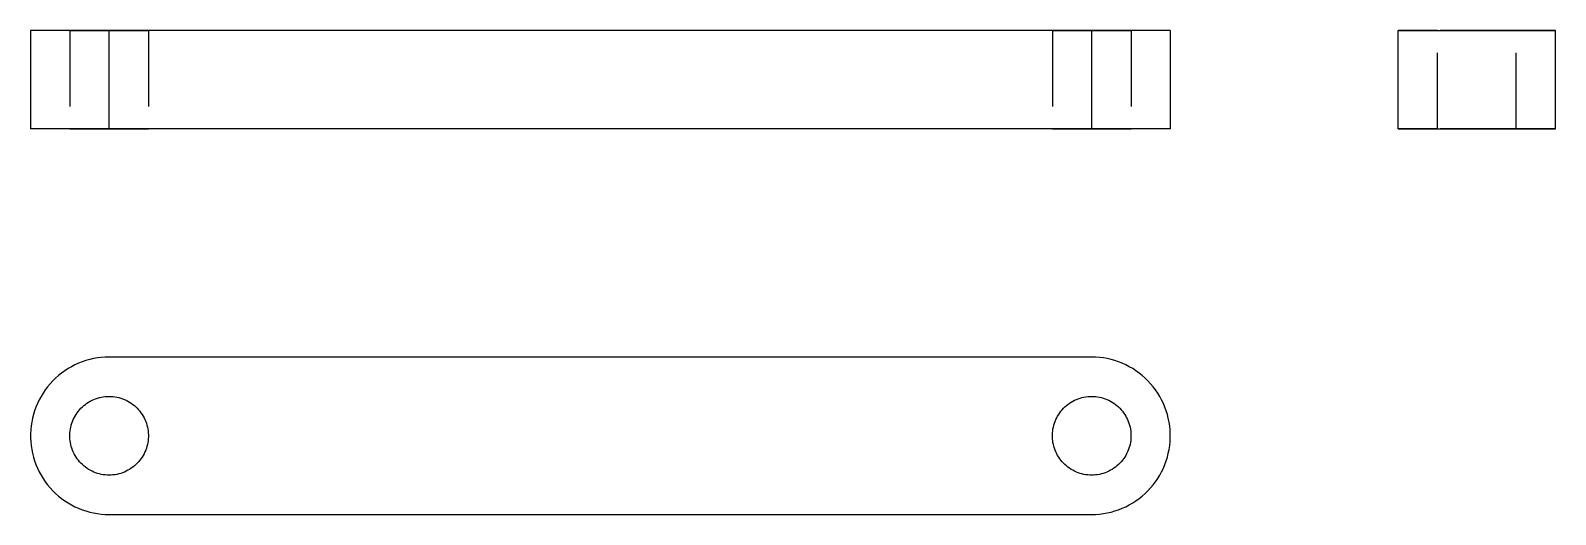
# Model space of a CAD drawing. Extents: x 0 to 2.01, y 0 to 0.64.
import ezdxf

# ---------------------------------------------------------------- set-up
doc = ezdxf.new("R2010")
doc.units = 0
doc.linetypes.add('HIDDEN', pattern=[0.075, 0.050025, -0.024975])
for name, color, linetype in [('FRONT', 7, 'CONTINUOUS'), ('FRONT_HID', 7, 'HIDDEN'), ('LEFT', 7, 'CONTINUOUS'), ('LEFT_HID', 7, 'HIDDEN'), ('TOP', 7, 'CONTINUOUS')]:
    doc.layers.add(name, color=color, linetype=linetype)

msp = doc.modelspace()

# ---------------------------------------------------------------- linework, layer by layer
at = {"layer": 'FRONT'}
for p, q in [((0.103448, 0.636207), (0, 0.636207)), ((0, 0.636207), (0, 0.506897)), ((1.396552, 0.636207), (0.103448, 0.636207)), ((0.103448, 0.506897), (0.103448, 0.636207)), ((1.5, 0.636207), (1.396552, 0.636207)), ((1.396552, 0.506897), (1.396552, 0.636207)), ((1.5, 0.636207), (1.5, 0.506897)), ((0.103448, 0.506897), (0, 0.506897)), ((1.396552, 0.506897), (0.103448, 0.506897)), ((1.5, 0.506897), (1.396552, 0.506897))]:
    msp.add_line(p, q, dxfattribs=at)
at = {"layer": 'FRONT_HID', "linetype": 'HIDDEN'}
for p, q in [((0.103448, 0.636207), (0.051724, 0.636207)), ((0.051724, 0.636207), (0.103448, 0.636207)), ((0.051724, 0.636207), (0.051724, 0.506897)), ((0.103448, 0.636207), (0.155172, 0.636207)), ((0.155172, 0.636207), (0.103448, 0.636207)), ((0.155172, 0.636207), (0.155172, 0.506897)), ((1.396552, 0.636207), (1.344828, 0.636207)), ((1.344828, 0.636207), (1.396552, 0.636207)), ((1.344828, 0.636207), (1.344828, 0.506897)), ((1.396552, 0.636207), (1.448276, 0.636207)), ((1.448276, 0.636207), (1.396552, 0.636207)), ((1.448276, 0.636207), (1.448276, 0.506897)), ((0.103448, 0.506897), (0.051724, 0.506897)), ((0.051724, 0.506897), (0.103448, 0.506897)), ((0.103448, 0.506897), (0.155172, 0.506897)), ((0.155172, 0.506897), (0.103448, 0.506897)), ((1.396552, 0.506897), (1.344828, 0.506897)), ((1.344828, 0.506897), (1.396552, 0.506897)), ((1.396552, 0.506897), (1.448276, 0.506897)), ((1.448276, 0.506897), (1.396552, 0.506897))]:
    msp.add_line(p, q, dxfattribs=at)
at = {"layer": 'LEFT'}
for p, q in [((1.8, 0.636207), (2.006897, 0.636207)), ((1.8, 0.506897), (1.8, 0.636207)), ((2.006897, 0.506897), (2.006897, 0.636207)), ((1.8, 0.506897), (2.006897, 0.506897))]:
    msp.add_line(p, q, dxfattribs=at)
at = {"layer": 'LEFT_HID', "linetype": 'HIDDEN'}
for p, q in [((1.8, 0.636207), (1.851724, 0.636207)), ((1.851724, 0.636207), (1.8, 0.636207)), ((1.955172, 0.636207), (1.851724, 0.636207)), ((1.851724, 0.636207), (1.955172, 0.636207)), ((1.955172, 0.636207), (1.851724, 0.636207)), ((1.851724, 0.636207), (1.955172, 0.636207)), ((1.851724, 0.506897), (1.851724, 0.636207)), ((1.851724, 0.506897), (1.851724, 0.636207)), ((1.955172, 0.636207), (2.006897, 0.636207)), ((2.006897, 0.636207), (1.955172, 0.636207)), ((1.955172, 0.506897), (1.955172, 0.636207)), ((1.955172, 0.506897), (1.955172, 0.636207)), ((1.8, 0.506897), (1.851724, 0.506897)), ((1.851724, 0.506897), (1.8, 0.506897)), ((1.955172, 0.506897), (1.851724, 0.506897)), ((1.851724, 0.506897), (1.955172, 0.506897)), ((1.955172, 0.506897), (1.851724, 0.506897)), ((1.851724, 0.506897), (1.955172, 0.506897)), ((1.955172, 0.506897), (2.006897, 0.506897)), ((2.006897, 0.506897), (1.955172, 0.506897))]:
    msp.add_line(p, q, dxfattribs=at)
at = {"layer": 'TOP'}
for p, q in [((0.072924, 0.202301), (0.068035, 0.200658)), ((0.077889, 0.203698), (0.072924, 0.202301)), ((0.082918, 0.204845), (0.077889, 0.203698)), ((0.087998, 0.205741), (0.082918, 0.204845)), ((0.093116, 0.206382), (0.087998, 0.205741)), ((0.09826, 0.206768), (0.093116, 0.206382)), ((0.103416, 0.206897), (0.09826, 0.206768)), ((1.39652, 0.206897), (0.103416, 0.206897)), ((1.401676, 0.206768), (1.39652, 0.206897)), ((1.40682, 0.206382), (1.401676, 0.206768)), ((1.411938, 0.205741), (1.40682, 0.206382)), ((1.417017, 0.204845), (1.411938, 0.205741)), ((1.422046, 0.203698), (1.417017, 0.204845)), ((1.427011, 0.202301), (1.422046, 0.203698)), ((1.431901, 0.200658), (1.427011, 0.202301)), ((0.036921, 0.182694), (0.033053, 0.179281)), ((0.040954, 0.18591), (0.036921, 0.182694)), ((0.045142, 0.188921), (0.040954, 0.18591)), ((0.049475, 0.19172), (0.045142, 0.188921)), ((0.053942, 0.194299), (0.049475, 0.19172)), ((0.058532, 0.196652), (0.053942, 0.194299)), ((0.063233, 0.198773), (0.058532, 0.196652)), ((0.068035, 0.200658), (0.063233, 0.198773)), ((1.436702, 0.198773), (1.431901, 0.200658)), ((1.441404, 0.196652), (1.436702, 0.198773)), ((1.445994, 0.194299), (1.441404, 0.196652)), ((1.450461, 0.19172), (1.445994, 0.194299)), ((1.454794, 0.188921), (1.450461, 0.19172)), ((1.458982, 0.18591), (1.454794, 0.188921)), ((1.463015, 0.182694), (1.458982, 0.18591)), ((1.466882, 0.179281), (1.463015, 0.182694)), ((0.019423, 0.163836), (0.016517, 0.159574)), ((0.022537, 0.167947), (0.019423, 0.163836)), ((0.025853, 0.171899), (0.022537, 0.167947)), ((0.029361, 0.17568), (0.025853, 0.171899)), ((0.033053, 0.179281), (0.029361, 0.17568)), ((1.470575, 0.17568), (1.466882, 0.179281)), ((1.474083, 0.171899), (1.470575, 0.17568)), ((1.477399, 0.167947), (1.474083, 0.171899)), ((1.480513, 0.163836), (1.477399, 0.167947)), ((1.483419, 0.159574), (1.480513, 0.163836)), ((0.007119, 0.141242), (0.005355, 0.136395)), ((0.009122, 0.145995), (0.007119, 0.141242)), ((0.01136, 0.150642), (0.009122, 0.145995)), ((0.013827, 0.155172), (0.01136, 0.150642)), ((0.016517, 0.159574), (0.013827, 0.155172)), ((0.066389, 0.139564), (0.068235, 0.141365)), ((0.068235, 0.141365), (0.070168, 0.143071)), ((0.070168, 0.143071), (0.072185, 0.144679)), ((0.072185, 0.144679), (0.074279, 0.146185)), ((0.074279, 0.146185), (0.076445, 0.147584)), ((0.076445, 0.147584), (0.078679, 0.148874)), ((0.078679, 0.148874), (0.080974, 0.15005)), ((0.080974, 0.15005), (0.083325, 0.151111)), ((0.083325, 0.151111), (0.085725, 0.152053)), ((0.085725, 0.152053), (0.08817, 0.152874)), ((0.08817, 0.152874), (0.090653, 0.153573)), ((0.090653, 0.153573), (0.093167, 0.154147)), ((0.093167, 0.154147), (0.095707, 0.154595)), ((0.095707, 0.154595), (0.098266, 0.154915)), ((0.098266, 0.154915), (0.100838, 0.155108)), ((0.100838, 0.155108), (0.103416, 0.155172)), ((0.103416, 0.155172), (0.105994, 0.155108)), ((0.105994, 0.155108), (0.108566, 0.154915)), ((0.108566, 0.154915), (0.111125, 0.154595)), ((0.111125, 0.154595), (0.113665, 0.154147)), ((0.113665, 0.154147), (0.116179, 0.153573)), ((0.116179, 0.153573), (0.118662, 0.152874)), ((0.118662, 0.152874), (0.121107, 0.152053)), ((0.121107, 0.152053), (0.123508, 0.151111)), ((0.123508, 0.151111), (0.125858, 0.15005)), ((0.125858, 0.15005), (0.128153, 0.148874)), ((0.128153, 0.148874), (0.130387, 0.147584)), ((0.130387, 0.147584), (0.132553, 0.146185)), ((0.132553, 0.146185), (0.134647, 0.144679)), ((0.134647, 0.144679), (0.136664, 0.143071)), ((0.136664, 0.143071), (0.138597, 0.141365)), ((0.138597, 0.141365), (0.140444, 0.139564)), ((1.359492, 0.139564), (1.361338, 0.141365)), ((1.361338, 0.141365), (1.363272, 0.143071)), ((1.363272, 0.143071), (1.365288, 0.144679)), ((1.365288, 0.144679), (1.367382, 0.146185)), ((1.367382, 0.146185), (1.369549, 0.147584)), ((1.369549, 0.147584), (1.371782, 0.148874)), ((1.371782, 0.148874), (1.374077, 0.15005)), ((1.374077, 0.15005), (1.376428, 0.151111)), ((1.376428, 0.151111), (1.378829, 0.152053)), ((1.378829, 0.152053), (1.381274, 0.152874)), ((1.381274, 0.152874), (1.383756, 0.153573)), ((1.383756, 0.153573), (1.386271, 0.154147)), ((1.386271, 0.154147), (1.38881, 0.154595)), ((1.38881, 0.154595), (1.39137, 0.154915)), ((1.39137, 0.154915), (1.393941, 0.155108)), ((1.393941, 0.155108), (1.39652, 0.155172)), ((1.39652, 0.155172), (1.399098, 0.155108)), ((1.399098, 0.155108), (1.40167, 0.154915)), ((1.40167, 0.154915), (1.404229, 0.154595)), ((1.404229, 0.154595), (1.406769, 0.154147)), ((1.406769, 0.154147), (1.409283, 0.153573)), ((1.409283, 0.153573), (1.411766, 0.152874)), ((1.411766, 0.152874), (1.41421, 0.152053)), ((1.41421, 0.152053), (1.416611, 0.151111)), ((1.416611, 0.151111), (1.418962, 0.15005)), ((1.418962, 0.15005), (1.421257, 0.148874)), ((1.421257, 0.148874), (1.42349, 0.147584)), ((1.42349, 0.147584), (1.425657, 0.146185)), ((1.425657, 0.146185), (1.427751, 0.144679)), ((1.427751, 0.144679), (1.429767, 0.143071)), ((1.429767, 0.143071), (1.431701, 0.141365)), ((1.431701, 0.141365), (1.433547, 0.139564)), ((1.486108, 0.155172), (1.483419, 0.159574)), ((1.488575, 0.150642), (1.486108, 0.155172)), ((1.490813, 0.145995), (1.488575, 0.150642)), ((1.492817, 0.141242), (1.490813, 0.145995)), ((1.494581, 0.136395), (1.492817, 0.141242)), ((0.001539, 0.121412), (0.000771, 0.116311)), ((0.002562, 0.126468), (0.001539, 0.121412)), ((0.003834, 0.131466), (0.002562, 0.126468)), ((0.005355, 0.136395), (0.003834, 0.131466)), ((0.054385, 0.119922), (0.055267, 0.122345)), ((0.055267, 0.122345), (0.056269, 0.124722)), ((0.056269, 0.124722), (0.057388, 0.127045)), ((0.057388, 0.127045), (0.058622, 0.12931)), ((0.058622, 0.12931), (0.059967, 0.131511)), ((0.059967, 0.131511), (0.061419, 0.133642)), ((0.061419, 0.133642), (0.062977, 0.135698)), ((0.062977, 0.135698), (0.064634, 0.137673)), ((0.064634, 0.137673), (0.066389, 0.139564)), ((0.140444, 0.139564), (0.142198, 0.137673)), ((0.142198, 0.137673), (0.143856, 0.135698)), ((0.143856, 0.135698), (0.145413, 0.133642)), ((0.145413, 0.133642), (0.146866, 0.131511)), ((0.146866, 0.131511), (0.148211, 0.12931)), ((0.148211, 0.12931), (0.149444, 0.127045)), ((0.149444, 0.127045), (0.150563, 0.124722)), ((0.150563, 0.124722), (0.151565, 0.122345)), ((0.151565, 0.122345), (0.152447, 0.119922)), ((1.347489, 0.119922), (1.348371, 0.122345)), ((1.348371, 0.122345), (1.349373, 0.124722)), ((1.349373, 0.124722), (1.350492, 0.127045)), ((1.350492, 0.127045), (1.351725, 0.12931)), ((1.351725, 0.12931), (1.35307, 0.131511)), ((1.35307, 0.131511), (1.354523, 0.133642)), ((1.354523, 0.133642), (1.35608, 0.135698)), ((1.35608, 0.135698), (1.357738, 0.137673)), ((1.357738, 0.137673), (1.359492, 0.139564)), ((1.433547, 0.139564), (1.435301, 0.137673)), ((1.435301, 0.137673), (1.436959, 0.135698)), ((1.436959, 0.135698), (1.438516, 0.133642)), ((1.438516, 0.133642), (1.439969, 0.131511)), ((1.439969, 0.131511), (1.441314, 0.12931)), ((1.441314, 0.12931), (1.442547, 0.127045)), ((1.442547, 0.127045), (1.443666, 0.124722)), ((1.443666, 0.124722), (1.444668, 0.122345)), ((1.444668, 0.122345), (1.44555, 0.119922)), ((1.496101, 0.131466), (1.494581, 0.136395)), ((1.497374, 0.126468), (1.496101, 0.131466)), ((1.498396, 0.121412), (1.497374, 0.126468)), ((1.499165, 0.116311), (1.498396, 0.121412)), ((0.000257, 0.111179), (0, 0.106027)), ((0, 0.106027), (0, 0.100869)), ((0, 0.100869), (0.000257, 0.095718)), ((0.000771, 0.116311), (0.000257, 0.111179)), ((0.051708, 0.104738), (0.051837, 0.107314)), ((0.051708, 0.102159), (0.051708, 0.104738)), ((0.051837, 0.099583), (0.051708, 0.102159)), ((0.051837, 0.107314), (0.052093, 0.10988)), ((0.052093, 0.10988), (0.052478, 0.11243)), ((0.052478, 0.11243), (0.052989, 0.114958)), ((0.052989, 0.114958), (0.053625, 0.117457)), ((0.053625, 0.117457), (0.054385, 0.119922)), ((0.152447, 0.119922), (0.153207, 0.117457)), ((0.153207, 0.117457), (0.153843, 0.114958)), ((0.153843, 0.114958), (0.154354, 0.11243)), ((0.154354, 0.11243), (0.154739, 0.10988)), ((0.154739, 0.10988), (0.154996, 0.107314)), ((0.154996, 0.107314), (0.155124, 0.104738)), ((0.155124, 0.102159), (0.154996, 0.099583)), ((0.155124, 0.104738), (0.155124, 0.102159)), ((1.344812, 0.104738), (1.34494, 0.107314)), ((1.344812, 0.102159), (1.344812, 0.104738)), ((1.34494, 0.099583), (1.344812, 0.102159)), ((1.34494, 0.107314), (1.345197, 0.10988)), ((1.345197, 0.10988), (1.345581, 0.11243)), ((1.345581, 0.11243), (1.346092, 0.114958)), ((1.346092, 0.114958), (1.346729, 0.117457)), ((1.346729, 0.117457), (1.347489, 0.119922)), ((1.44555, 0.119922), (1.44631, 0.117457)), ((1.44631, 0.117457), (1.446947, 0.114958)), ((1.446947, 0.114958), (1.447458, 0.11243)), ((1.447458, 0.11243), (1.447842, 0.10988)), ((1.447842, 0.10988), (1.448099, 0.107314)), ((1.448099, 0.107314), (1.448228, 0.104738)), ((1.448228, 0.102159), (1.448099, 0.099583)), ((1.448228, 0.104738), (1.448228, 0.102159)), ((1.499679, 0.111179), (1.499165, 0.116311)), ((1.499936, 0.106027), (1.499679, 0.111179)), ((1.499679, 0.095718), (1.499936, 0.100869)), ((1.499936, 0.100869), (1.499936, 0.106027)), ((0.000257, 0.095718), (0.000771, 0.090585)), ((0.000771, 0.090585), (0.001539, 0.085485)), ((0.001539, 0.085485), (0.002562, 0.080429)), ((0.002562, 0.080429), (0.003834, 0.07543)), ((0.052093, 0.097017), (0.051837, 0.099583)), ((0.052478, 0.094466), (0.052093, 0.097017)), ((0.052989, 0.091939), (0.052478, 0.094466)), ((0.053625, 0.089439), (0.052989, 0.091939)), ((0.054385, 0.086975), (0.053625, 0.089439)), ((0.055267, 0.084551), (0.054385, 0.086975)), ((0.056269, 0.082175), (0.055267, 0.084551)), ((0.057388, 0.079851), (0.056269, 0.082175)), ((0.150563, 0.082175), (0.149444, 0.079851)), ((0.151565, 0.084551), (0.150563, 0.082175)), ((0.152447, 0.086975), (0.151565, 0.084551)), ((0.153207, 0.089439), (0.152447, 0.086975)), ((0.153843, 0.091939), (0.153207, 0.089439)), ((0.154354, 0.094466), (0.153843, 0.091939)), ((0.154739, 0.097017), (0.154354, 0.094466)), ((0.154996, 0.099583), (0.154739, 0.097017)), ((1.345197, 0.097017), (1.34494, 0.099583)), ((1.345581, 0.094466), (1.345197, 0.097017)), ((1.346092, 0.091939), (1.345581, 0.094466)), ((1.346729, 0.089439), (1.346092, 0.091939)), ((1.347489, 0.086975), (1.346729, 0.089439)), ((1.348371, 0.084551), (1.347489, 0.086975)), ((1.349373, 0.082175), (1.348371, 0.084551)), ((1.350492, 0.079851), (1.349373, 0.082175)), ((1.443666, 0.082175), (1.442547, 0.079851)), ((1.444668, 0.084551), (1.443666, 0.082175)), ((1.44555, 0.086975), (1.444668, 0.084551)), ((1.44631, 0.089439), (1.44555, 0.086975)), ((1.446947, 0.091939), (1.44631, 0.089439)), ((1.447458, 0.094466), (1.446947, 0.091939)), ((1.447842, 0.097017), (1.447458, 0.094466)), ((1.448099, 0.099583), (1.447842, 0.097017)), ((1.496101, 0.07543), (1.497374, 0.080429)), ((1.497374, 0.080429), (1.498396, 0.085485)), ((1.498396, 0.085485), (1.499165, 0.090585)), ((1.499165, 0.090585), (1.499679, 0.095718)), ((0.003834, 0.07543), (0.005355, 0.070501)), ((0.005355, 0.070501), (0.007119, 0.065654)), ((0.007119, 0.065654), (0.009122, 0.060901)), ((0.009122, 0.060901), (0.01136, 0.056254)), ((0.058622, 0.077586), (0.057388, 0.079851)), ((0.059967, 0.075386), (0.058622, 0.077586)), ((0.061419, 0.073255), (0.059967, 0.075386)), ((0.062977, 0.071199), (0.061419, 0.073255)), ((0.064634, 0.069223), (0.062977, 0.071199)), ((0.066389, 0.067333), (0.064634, 0.069223)), ((0.068235, 0.065532), (0.066389, 0.067333)), ((0.070168, 0.063825), (0.068235, 0.065532)), ((0.072185, 0.062217), (0.070168, 0.063825)), ((0.074279, 0.060712), (0.072185, 0.062217)), ((0.076445, 0.059313), (0.074279, 0.060712)), ((0.132553, 0.060712), (0.130387, 0.059313)), ((0.134647, 0.062217), (0.132553, 0.060712)), ((0.136664, 0.063825), (0.134647, 0.062217)), ((0.138597, 0.065532), (0.136664, 0.063825)), ((0.140444, 0.067333), (0.138597, 0.065532)), ((0.142198, 0.069223), (0.140444, 0.067333)), ((0.143856, 0.071199), (0.142198, 0.069223)), ((0.145413, 0.073255), (0.143856, 0.071199)), ((0.146866, 0.075386), (0.145413, 0.073255)), ((0.148211, 0.077586), (0.146866, 0.075386)), ((0.149444, 0.079851), (0.148211, 0.077586)), ((1.351725, 0.077586), (1.350492, 0.079851)), ((1.35307, 0.075386), (1.351725, 0.077586)), ((1.354523, 0.073255), (1.35307, 0.075386)), ((1.35608, 0.071199), (1.354523, 0.073255)), ((1.357738, 0.069223), (1.35608, 0.071199)), ((1.359492, 0.067333), (1.357738, 0.069223)), ((1.361338, 0.065532), (1.359492, 0.067333)), ((1.363272, 0.063825), (1.361338, 0.065532)), ((1.365288, 0.062217), (1.363272, 0.063825)), ((1.367382, 0.060712), (1.365288, 0.062217)), ((1.369549, 0.059313), (1.367382, 0.060712)), ((1.425657, 0.060712), (1.42349, 0.059313)), ((1.427751, 0.062217), (1.425657, 0.060712)), ((1.429767, 0.063825), (1.427751, 0.062217)), ((1.431701, 0.065532), (1.429767, 0.063825)), ((1.433547, 0.067333), (1.431701, 0.065532)), ((1.435301, 0.069223), (1.433547, 0.067333)), ((1.436959, 0.071199), (1.435301, 0.069223)), ((1.438516, 0.073255), (1.436959, 0.071199)), ((1.439969, 0.075386), (1.438516, 0.073255)), ((1.441314, 0.077586), (1.439969, 0.075386)), ((1.442547, 0.079851), (1.441314, 0.077586)), ((1.488575, 0.056254), (1.490813, 0.060901)), ((1.490813, 0.060901), (1.492817, 0.065654)), ((1.492817, 0.065654), (1.494581, 0.070501)), ((1.494581, 0.070501), (1.496101, 0.07543)), ((0.01136, 0.056254), (0.013827, 0.051724)), ((0.013827, 0.051724), (0.016517, 0.047323)), ((0.016517, 0.047323), (0.019423, 0.043061)), ((0.019423, 0.043061), (0.022537, 0.038949)), ((0.078679, 0.058023), (0.076445, 0.059313)), ((0.080974, 0.056846), (0.078679, 0.058023)), ((0.083325, 0.055786), (0.080974, 0.056846)), ((0.085725, 0.054843), (0.083325, 0.055786)), ((0.08817, 0.054022), (0.085725, 0.054843)), ((0.090653, 0.053324), (0.08817, 0.054022)), ((0.093167, 0.05275), (0.090653, 0.053324)), ((0.095707, 0.052302), (0.093167, 0.05275)), ((0.098266, 0.051981), (0.095707, 0.052302)), ((0.100838, 0.051788), (0.098266, 0.051981)), ((0.103416, 0.051724), (0.100838, 0.051788)), ((0.105994, 0.051788), (0.103416, 0.051724)), ((0.108566, 0.051981), (0.105994, 0.051788)), ((0.111125, 0.052302), (0.108566, 0.051981)), ((0.113665, 0.05275), (0.111125, 0.052302)), ((0.116179, 0.053324), (0.113665, 0.05275)), ((0.118662, 0.054022), (0.116179, 0.053324)), ((0.121107, 0.054843), (0.118662, 0.054022)), ((0.123508, 0.055786), (0.121107, 0.054843)), ((0.125858, 0.056846), (0.123508, 0.055786)), ((0.128153, 0.058023), (0.125858, 0.056846)), ((0.130387, 0.059313), (0.128153, 0.058023)), ((1.371782, 0.058023), (1.369549, 0.059313)), ((1.374077, 0.056846), (1.371782, 0.058023)), ((1.376428, 0.055786), (1.374077, 0.056846)), ((1.378829, 0.054843), (1.376428, 0.055786)), ((1.381274, 0.054022), (1.378829, 0.054843)), ((1.383756, 0.053324), (1.381274, 0.054022)), ((1.386271, 0.05275), (1.383756, 0.053324)), ((1.38881, 0.052302), (1.386271, 0.05275)), ((1.39137, 0.051981), (1.38881, 0.052302)), ((1.393941, 0.051788), (1.39137, 0.051981)), ((1.39652, 0.051724), (1.393941, 0.051788)), ((1.399098, 0.051788), (1.39652, 0.051724)), ((1.40167, 0.051981), (1.399098, 0.051788)), ((1.404229, 0.052302), (1.40167, 0.051981)), ((1.406769, 0.05275), (1.404229, 0.052302)), ((1.409283, 0.053324), (1.406769, 0.05275)), ((1.411766, 0.054022), (1.409283, 0.053324)), ((1.41421, 0.054843), (1.411766, 0.054022)), ((1.416611, 0.055786), (1.41421, 0.054843)), ((1.418962, 0.056846), (1.416611, 0.055786)), ((1.421257, 0.058023), (1.418962, 0.056846)), ((1.42349, 0.059313), (1.421257, 0.058023)), ((1.477399, 0.038949), (1.480513, 0.043061)), ((1.480513, 0.043061), (1.483419, 0.047323)), ((1.483419, 0.047323), (1.486108, 0.051724)), ((1.486108, 0.051724), (1.488575, 0.056254)), ((0.022537, 0.038949), (0.025853, 0.034998)), ((0.025853, 0.034998), (0.029361, 0.031217)), ((0.029361, 0.031217), (0.033053, 0.027615)), ((0.033053, 0.027615), (0.036921, 0.024202)), ((0.036921, 0.024202), (0.040954, 0.020986)), ((0.040954, 0.020986), (0.045142, 0.017975)), ((1.454794, 0.017975), (1.458982, 0.020986)), ((1.458982, 0.020986), (1.463015, 0.024202)), ((1.463015, 0.024202), (1.466882, 0.027615)), ((1.466882, 0.027615), (1.470575, 0.031217)), ((1.470575, 0.031217), (1.474083, 0.034998)), ((1.474083, 0.034998), (1.477399, 0.038949)), ((0.045142, 0.017975), (0.049475, 0.015177)), ((0.049475, 0.015177), (0.053942, 0.012598)), ((0.053942, 0.012598), (0.058532, 0.010245)), ((0.058532, 0.010245), (0.063233, 0.008123)), ((0.063233, 0.008123), (0.068035, 0.006239)), ((0.068035, 0.006239), (0.072924, 0.004596)), ((0.072924, 0.004596), (0.077889, 0.003199)), ((0.077889, 0.003199), (0.082918, 0.002051)), ((0.082918, 0.002051), (0.087998, 0.001155)), ((0.087998, 0.001155), (0.093116, 0.000514)), ((0.093116, 0.000514), (0.09826, 0.000129)), ((0.09826, 0.000129), (0.103416, 0)), ((0.103416, 0), (1.39652, 0)), ((1.39652, 0), (1.401676, 0.000129)), ((1.401676, 0.000129), (1.40682, 0.000514)), ((1.40682, 0.000514), (1.411938, 0.001155)), ((1.411938, 0.001155), (1.417017, 0.002051)), ((1.417017, 0.002051), (1.422046, 0.003199)), ((1.422046, 0.003199), (1.427011, 0.004596)), ((1.427011, 0.004596), (1.431901, 0.006239)), ((1.431901, 0.006239), (1.436702, 0.008123)), ((1.436702, 0.008123), (1.441404, 0.010245)), ((1.441404, 0.010245), (1.445994, 0.012598)), ((1.445994, 0.012598), (1.450461, 0.015177)), ((1.450461, 0.015177), (1.454794, 0.017975))]:
    msp.add_line(p, q, dxfattribs=at)

doc.saveas('drawing.dxf')
